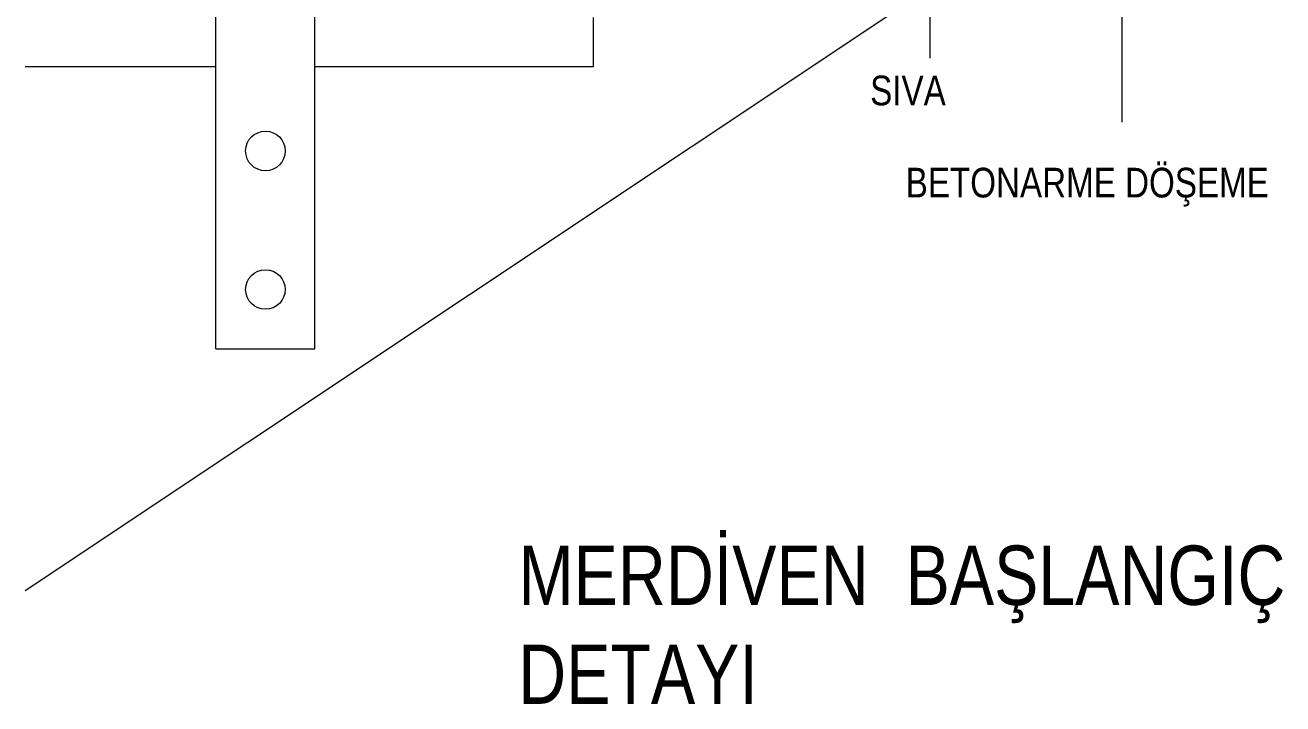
# Model space of a CAD drawing. Header units: millimetres. Extents: x 708 to 46452, y -4963 to 3960.
# Drawn here: x 43208.7 to 43526.4, y -4104.1 to -3932.6 of the extents above; entities that cross this region are included whole.
import ezdxf

# ---------------------------------------------------------------- set-up
doc = ezdxf.new("R2010")
doc.units = ezdxf.units.MM
doc.layers.add('TEFRİŞ', color=8, linetype='Continuous', lineweight=9)
doc.styles.add('ÖLÇÜ1-5-2', font='arial.ttf', dxfattribs={"width": 0.8, "height": 1.5})

msp = doc.modelspace()

# ---------------------------------------------------------------- linework, layer by layer
at = {"layer": 'TEFRİŞ'}
for p, q in [((43256.901, -4014.398), (43256.901, -3825.288)), ((43281.901, -4014.395), (43281.901, -3841.955)), ((43208.715, -4075.466), (43433.177, -3925.79)), ((43352.158, -3930.621), (43352.158, -3943.121)), ((43256.901, -3943.134), (43208.715, -3943.141)), ((43352.158, -3943.121), (43281.901, -3943.131))]:
    msp.add_line(p, q, dxfattribs=at)
at = {"layer": 'TEFRİŞ', "ltscale": 0.3}
for p, q in [((43485.748, -3890.79), (43485.748, -3957.108)), ((43437.2, -3923.004), (43437.2, -3940.93)), ((43256.901, -4014.398), (43281.901, -4014.395))]:
    msp.add_line(p, q, dxfattribs=at)
for centre in [(43269.401, -3964.395), (43269.401, -3999.395)]:
    msp.add_circle(centre, 5, dxfattribs=at)

# ---------------------------------------------------------------- texts
at = {"layer": 'TEFRİŞ', "linetype": 'Continuous', "style": 'ÖLÇÜ1-5-2', "width": 0.8}
for s, height, p in [('SIVA', 7.5, (43422.172, -3952.853)), ('BETONARME DÖŞEME', 7.5, (43431.142, -3976.139)), ('MERDİVEN  BAŞLANGIÇ', 15, (43333.314, -4079.119)), ('DETAYI', 15, (43333.265, -4104.119))]:
    msp.add_text(s, height=height, dxfattribs=at).set_placement(p)

doc.saveas('drawing.dxf')
